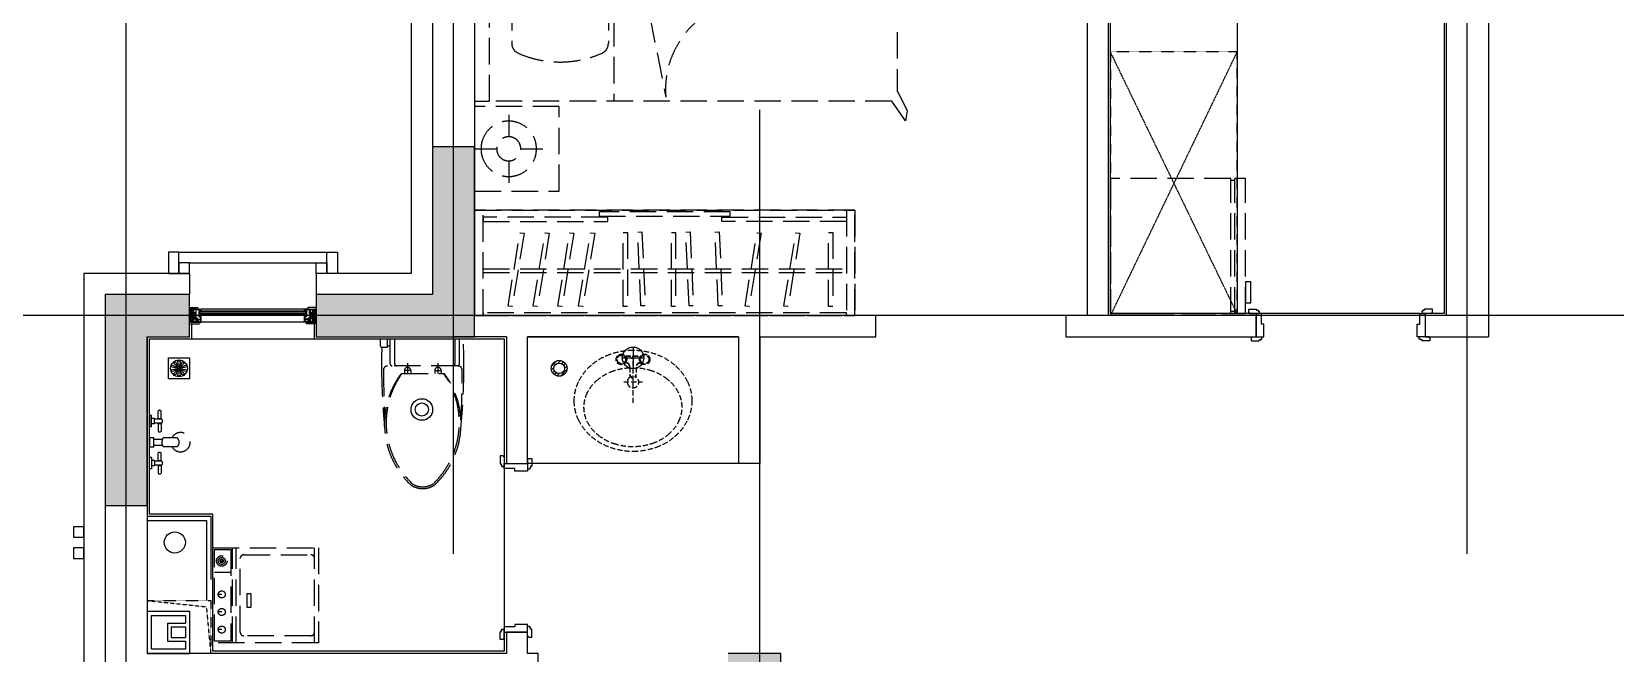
# Model space of a CAD drawing. Header units: millimetres. Extents: x -28014 to 297841, y -81741 to 47579.
# Drawn here: x 225741 to 233240, y -27859 to -24914 of the extents above; entities that cross this region are included whole.
import ezdxf

# ---------------------------------------------------------------- set-up
doc = ezdxf.new("R2010")
doc.units = ezdxf.units.MM
doc.header["$MEASUREMENT"] = 0
for name, pattern in [('00-TK-A0$0$ax-d-a$0$Ax-41-Pr$0$Ax-41-Pr$0$HIDDEN2', [0.1875, 0.125, -0.0625]), ('__DASH', [0.35, 0.25, -0.1]), ('DASH', [0.35, 0.25, -0.1]), ('DOTE', [2.42, 2, -0.2, 0.02, -0.2])]:
    doc.linetypes.add(name, pattern=pattern)
for name, color, linetype in [('0-水', 1, 'Continuous'), ('A-墙体-面层', 6, 'Continuous'), ('A-楼面-下部', 23, 'Continuous'), ('A-楼面-家具', 8, 'Continuous'), ('A-楼面-装饰', 41, 'Continuous'), ('A-注释-填充', 8, 'Continuous'), ('A-给排水-点位', 141, 'Continuous'), ('A-给排水-设备', 132, 'Continuous'), ('A-轴网-轴网', 1, 'DOTE'), ('AR9-剪力墙（柱）填充', 250, 'Continuous'), ('AR9-剪力墙（柱）线', 6, 'Continuous'), ('AR9-墙线', 160, 'Continuous'), ('AR9-建筑幕墙（窗）', 12, 'Continuous'), ('DS-4BS-墙体完成面', 20, 'Continuous'), ('FC-地漏', 144, 'Continuous'), ('FC-平面高差线', 144, 'Continuous'), ('FF-厨卫（地坪隐）', 31, 'Continuous'), ('FF-活动家具', 51, 'Continuous'), ('FF-门套', 20, 'Continuous'), ('P-污水-立管', 50, 'Continuous'), ('SURFACE', 6, 'Continuous'), ('装饰', 152, 'Continuous')]:
    doc.layers.add(name, color=color, linetype=linetype)

# ---------------------------------------------------------------- blocks, each defined once
blk = doc.blocks.new('dfhfj')
at = {"layer": 'A-给排水-点位'}
h = blk.add_hatch(dxfattribs=at)
h.set_pattern_fill('ANSI31', color=8, scale=8, angle=-180)
h.set_pattern_definition([(225, (1565646.974, 637504.717), (8.9802561, -8.9802561), [])])
edge = h.paths.add_edge_path(flags=17)
edge.add_arc((1247419.2, 504550), 25, 0, 360)
edge = h.paths.add_edge_path()
edge.add_arc((1247419.2, 504550), 37.5, 0, 360)
at = {"layer": 'A-给排水-设备'}
for radius in [37.5, 25]:
    blk.add_circle((1247419.2, 504550), radius, dxfattribs=at)
blk = doc.blocks.new('g1')
at = {"linetype": '__DASH', "ltscale": 500}
for p, q in [((40, 500), (0, 500)), ((0, 500), (0, 0)), ((0, 0), (0, 500)), ((0, 500), (1800, 500)), ((1800, 500), (0, 500)), ((0, 500), (0, 0)), ((40, 0), (40, 500)), ((630, 466.7), (40, 466.7)), ((40, 466.7), (40, 445.8)), ((1210, 491.7), (590, 491.7)), ((590, 491.7), (590, 470.8)), ((590, 470.8), (1210, 470.8)), ((630, 445.8), (630, 466.7)), ((1170, 445.8), (1170, 466.7)), ((1170, 466.7), (1760, 466.7)), ((1210, 470.8), (1210, 491.7)), ((1800, 500), (1760, 500)), ((1760, 500), (1760, 0)), ((1760, 466.7), (1760, 445.8)), ((1800, 0), (1800, 500)), ((1800, 500), (1800, 0)), ((1800, 0), (1800, 500)), ((40, 445.8), (630, 445.8)), ((1760, 445.8), (1170, 445.8)), ((0, 0), (40, 0)), ((1800, 0), (0, 0)), ((0, 0), (1800, 0)), ((40, 12.5), (40, 0)), ((1760, 12.5), (40, 12.5)), ((40, 0), (1760, 0)), ((1760, 0), (1760, 12.5)), ((1760, 0), (1800, 0))]:
    blk.add_line(p, q, dxfattribs=at)
at = {"color": 8, "linetype": '__DASH', "ltscale": 500}
for p, q in [((158.1, 45.4), (215, 392.2)), ((234.8, 390), (177.9, 43.2)), ((215, 392.2), (234.8, 390)), ((276.9, 45.4), (333.7, 392.2)), ((353.5, 390), (296.7, 43.2)), ((333.7, 392.2), (353.5, 390)), ((393.4, 45.4), (450.2, 392.2)), ((470, 390), (413.2, 43.2)), ((450.2, 392.2), (470, 390)), ((492, 45.4), (548.8, 392.2)), ((568.6, 390), (511.8, 43.2)), ((548.8, 392.2), (568.6, 390)), ((703.7, 393.8), (723.7, 393.8)), ((703.7, 43.8), (703.7, 393.8)), ((723.7, 393.8), (723.7, 43.8)), ((771.9, 395.7), (791.8, 396.3)), ((787.4, 46), (771.9, 395.7)), ((791.8, 396.3), (807.4, 46.6)), ((931.6, 393.8), (951.6, 393.8)), ((931.6, 43.8), (931.6, 393.8)), ((951.6, 393.8), (951.6, 43.8)), ((999.8, 395.7), (1019.8, 396.3)), ((1015.3, 46), (999.8, 395.7)), ((1019.8, 396.3), (1035.3, 46.6)), ((1137.8, 395.7), (1157.8, 396.3)), ((1153.3, 46), (1137.8, 395.7)), ((1157.8, 396.3), (1173.3, 46.6)), ((1280.2, 45.4), (1337, 392.2)), ((1356.8, 390), (1300, 43.2)), ((1337, 392.2), (1356.8, 390)), ((1463.6, 45.4), (1520.4, 392.2)), ((1540.2, 390), (1483.4, 43.2)), ((1520.4, 392.2), (1540.2, 390)), ((1675.3, 393.8), (1695.3, 393.8)), ((1675.3, 43.8), (1675.3, 393.8)), ((1695.3, 393.8), (1695.3, 43.8)), ((40, 220.8), (1760, 220.8)), ((40, 204.2), (1760, 204.2)), ((177.9, 43.2), (158.1, 45.4)), ((296.7, 43.2), (276.9, 45.4)), ((413.2, 43.2), (393.4, 45.4)), ((511.8, 43.2), (492, 45.4)), ((723.7, 43.8), (703.7, 43.8)), ((807.4, 46.6), (787.4, 46)), ((951.6, 43.8), (931.6, 43.8)), ((1035.3, 46.6), (1015.3, 46)), ((1173.3, 46.6), (1153.3, 46)), ((1300, 43.2), (1280.2, 45.4)), ((1483.4, 43.2), (1463.6, 45.4)), ((1695.3, 43.8), (1675.3, 43.8))]:
    blk.add_line(p, q, dxfattribs=at)
blk = doc.blocks.new('fj4')
at = {"layer": 'AR9-墙线', "ltscale": 10, "extrusion": (0, 0, -1)}
for p, q in [((0, 200), (200, 200)), ((0, 200), (0, 0)), ((200, 200), (200, 0)), ((95, 143.1), (180, 143.1)), ((95, 143.1), (95, 56.9)), ((112.5, 125.6), (180, 125.6)), ((112.5, 125.6), (112.5, 74.4)), ((95, 56.9), (180, 56.9)), ((112.5, 74.4), (180, 74.4)), ((0, 0), (200, 0))]:
    blk.add_line(p, q, dxfattribs=at)
at = {"layer": 'AR9-墙线', "ltscale": 10}
blk.add_line((180, 125.6), (180, 74.4), dxfattribs=at)
at = {"layer": 'AR9-墙线', "linetype": 'DASH', "ltscale": 0.5}
for points in [[(0, 250), (300, 250), (300, 0)], [(0, 250), (279.5, 220.6), (300, 0)]]:
    blk.add_lwpolyline(points, dxfattribs=at)
at = {"layer": 'AR9-墙线', "ltscale": 10}
blk.add_lwpolyline([(180, 56.9), (180, 20), (20, 20), (20, 180), (180, 180), (180, 143.1)], dxfattribs=at)
blk = doc.blocks.new('大便器排水点')
at = {"layer": 'P-污水-立管'}
for radius in [51, 31]:
    blk.add_circle((0, 0), radius, dxfattribs=at)
blk = doc.blocks.new('排水栓')
at = {"layer": 'P-污水-立管'}
for p, q in [((-51, 0), (51, 0)), ((0, 51), (0, -51))]:
    blk.add_line(p, q, dxfattribs=at)
blk.add_circle((0, 0), 51, dxfattribs=at)
blk = doc.blocks.new('$plan$00003682')
at = {"layer": 'FF-厨卫（地坪隐）', "linetype": '__DASH', "ltscale": 100}
for p, q in [((-80, -42.1), (-75, -42.1)), ((-75, -24.6), (-75, -27.1)), ((-75, -24.6), (-72.9, -24.6)), ((-75, -57.1), (-75, -59.6)), ((-75, -59.6), (-72.9, -59.6)), ((-72.7, -24.4), (-69.1, -27.9)), ((-69.1, -56.2), (-72.7, -59.8)), ((-55, -22.1), (-55, -17.1)), ((-55, -67.1), (-55, -62.1)), ((-37.3, -24.4), (-40.9, -27.9)), ((-40.9, -56.2), (-37.3, -59.8)), ((-37.1, -24.6), (37.1, -24.6)), ((-37.1, -59.6), (-35, -59.6)), ((-35, -27.1), (35, -27.1)), ((-35, -42.1), (-30, -42.1)), ((0, -248.6), (0, -23.7)), ((35, -42.1), (30, -42.1)), ((35, -59.6), (37.1, -59.6)), ((37.3, -24.4), (40.9, -27.9)), ((40.9, -56.2), (37.3, -59.8)), ((55, -22.1), (55, -17.1)), ((55, -67.1), (55, -62.1)), ((72.7, -24.4), (69.1, -27.9)), ((69.1, -56.2), (72.7, -59.8)), ((72.9, -24.6), (75, -24.6)), ((72.9, -59.6), (75, -59.6)), ((75, -24.6), (75, -27.1)), ((80, -42.1), (75, -42.1)), ((75, -57.1), (75, -59.6)), ((-44.4, -149.1), (45.2, -149.1)), ((-15, -79.6), (-15, -115.7)), ((15, -79.6), (15, -115.7))]:
    blk.add_line(p, q, dxfattribs=at)
blk.add_lwpolyline([(0, 0, 0.084993), (-109.1, -18.7, 0.091836), (-198, -69.8, 0.103534), (-259.4, -149.2, 0.11365), (-280, -238.5, 0.11365), (-259.4, -327.8, 0.103534), (-198, -407.1, 0.091836), (-109.1, -458.3, 0.084993), (0, -477, 0.084993), (109.1, -458.3, 0.091836), (198, -407.1, 0.103534), (259.4, -327.8, 0.11365), (280, -238.5, 0.113649), (259.4, -149.2, 0.103534), (198, -69.8, 0.091836), (109.1, -18.7, 0.084993)], format="xyb", close=True, dxfattribs=at)
for centre, radius in [((-55, -42.1), 25), ((-55, -42.1), 20), ((0, -34.6), 5), ((55, -42.1), 25), ((55, -42.1), 20)]:
    blk.add_circle(centre, radius, dxfattribs=at)
for centre, radius, start, end in [((-35, -77.1), 20, 0, 90), ((-35, -79.6), 20, 0, 90), ((35, -77.1), 20, 90, 180), ((35, -79.6), 20, 90, 180), ((-43.9, -289.6), 195, 128.60181, 152.57773), ((-17.8, -322.3), 236.9, 108.29815, 128.60182), ((-0.8, -373.7), 291.1, 92.80208, 108.29824), ((0, -149.1), 27.5, 116.34536, 63.65464), ((0, -111.6), 15, 180, 0), ((0, -115.7), 15, 180, 0), ((-0.8, -373.7), 291.1, 71.70181, 86.89436), ((16.2, -322.3), 236.9, 51.39818, 71.70185), ((42.4, -289.6), 195, 27.42227, 51.39819), ((-84.1, -268.7), 149.8, 152.5778, 207.4222), ((82.5, -268.7), 149.8, 332.5778, 27.4222), ((-43.9, -247.9), 195, 207.42227, 231.39819), ((42.4, -247.9), 195, 308.60181, 332.57773), ((-17.8, -215.2), 236.9, 231.39818, 251.70185), ((-0.8, -163.7), 291.1, 251.70181, 288.29819), ((16.2, -215.2), 236.9, 288.29815, 308.60182)]:
    blk.add_arc(centre, radius, start, end, dxfattribs=at)
blk = doc.blocks.new('bingxiang')
at = {"layer": 'FF-活动家具', "linetype": '__DASH', "ltscale": 500}
for p, q in [((70679.6, -68761.1), (70679.5, -69331.1)), ((71319.5, -68761.1), (70679.6, -68761.1)), ((71319.5, -69331.1), (71319.5, -68761.1)), ((70679.5, -69331.1), (71319.5, -69331.1)), ((70679.5, -69351.1), (70679.5, -69401.1)), ((70679.5, -69351.1), (71319.5, -69351.1)), ((70689.5, -69351.1), (70689.5, -69331.1)), ((71309.5, -69351.1), (71309.5, -69331.1)), ((71319.5, -69401.1), (71319.5, -69351.1)), ((70679.5, -69401.1), (71319.5, -69401.1))]:
    blk.add_line(p, q, dxfattribs=at)
blk.add_lwpolyline([(70729.5, -69401.1), (70729.5, -69426.1), (70829.5, -69426.1), (70829.5, -69401.1)], close=True, dxfattribs=at)
blk = doc.blocks.new('matong')
at = {"layer": 'FF-厨卫（地坪隐）', "linetype": '__DASH', "ltscale": 500}
for p, q in [((-195.1, -35.2), (-195.1, 0)), ((-195.1, 0), (195.1, 0)), ((-162.1, -35.2), (-162.1, 0)), ((-149.5, -119.2), (-149.5, 0)), ((-128.5, -119.2), (-128.5, 0)), ((-128.5, -119.2), (-128.5, 0)), ((156.9, -119.2), (156.9, 0)), ((177.9, -119.2), (177.9, 0)), ((-190.4, -39.9), (-166.8, -39.9)), ((-162.1, -32.8), (-149.5, -32.8)), ((168.4, -128.7), (-163.1, -128.7)), ((-67.6, -115), (-67.6, -164.3)), ((76, -115), (76, -164.3)), ((-98.7, -165.9), (-96.3, -165.9)), ((-94.7, -164.3), (103.1, -164.3)), ((-82.8, -150.1), (-82.8, -164.3)), ((-52.5, -150.1), (-82.8, -150.1)), ((-52.5, -150.1), (-52.5, -164.3)), ((60.9, -150.1), (91.1, -150.1)), ((60.9, -150.1), (60.9, -164.3)), ((91.1, -150.1), (91.1, -164.3)), ((107, -165.9), (104.6, -165.9))]:
    blk.add_line(p, q, dxfattribs=at)
for centre, radius, start, end in [((-190.4, -35.2), 4.73, 180.00002, 270.00002), ((2262.2, -120.1), 2453.2, 178.12606, 180.69975), ((-166.8, -35.2), 4.73, 270.00002, 0.00002), ((-1455.3, -119.8), 1654.8, 358.94995, 4.15111), ((-163.1, -147.6), 18.9, 90.00002, 179.11944), ((7303.4, -92.4), 7485.6, 180.42032, 182.24158), ((-140.1, -119.2), 9.45, 180.00002, 270.00002), ((-119.1, -119.2), 9.45, 180.00002, 270.00002), ((-67.6, -150.1), 15.1, 359.99998, 179.99998), ((76, -150.1), 15.1, 0.00002, 180.00002), ((147.5, -119.2), 9.45, 270.00002, 0.00002), ((168.4, -119.2), 9.45, 270.00002, 0.00002), ((171.5, -147.6), 18.9, 0.88059, 90.00002), ((-3196.4, -187.6), 3387.1, 356.65622, 0.68195), ((3295.2, -107), 3486.3, 180.70774, 185.46168), ((220.9, -402.8), 397.8, 143.4492, 226.94825), ((233, -397.2), 402, 144.59383, 226.02331), ((-224.6, -397.2), 402, 313.97671, 35.40619), ((-212.5, -402.8), 397.8, 313.05178, 36.55082), ((-3286.9, -107), 3486.3, 354.53836, 359.29228), ((4.2, -606.5), 102.9, 237.79536, 302.20467), ((4.2, -606.5), 94.5, 237.79536, 302.20467)]:
    blk.add_arc(centre, radius, start, end, dxfattribs=at)
blk = doc.blocks.new('400床头柜')
at = {"layer": 'FF-活动家具', "linetype": '__DASH', "ltscale": 500}
for p, q in [((200, 0), (200, -104.2)), ((38.7, -161.4), (142.9, -161.4)), ((200, -218.4), (200, -322.7)), ((257.1, -161.4), (361.3, -161.4))]:
    blk.add_line(p, q, dxfattribs=at)
blk.add_lwpolyline([(0, -400), (0, 0), (400, 0), (400, -400)], close=True, dxfattribs=at)
for radius in [131.3, 57.1]:
    blk.add_circle((200, -161.3), radius, dxfattribs=at)
blk = doc.blocks.new('小户型1200床')
at = {"layer": 'FF-活动家具', "linetype": '__DASH', "ltscale": 500}
for p, q in [((40, -1974.8), (40, -70)), ((1300, -70), (1300, -1979.7)), ((1026.1, -175.8), (313.9, -175.8)), ((1300, -658.5), (40, -658.5)), ((1300, -658.5), (60, -905.2)), ((1026.1, -633), (313.9, -633)), ((510, -1426.8), (1300, -658.5)), ((524.1, -1279.6), (1300, -658.5)), ((-51.7, -2040.3), (40, -1974.8)), ((90.5, -2000), (-4.6, -2047.6)), ((1242.8, -2000), (85.5, -2000)), ((1337.9, -2047.6), (1242.8, -2000)), ((1293.2, -1974.8), (1384.9, -2040.3)), ((-4.6, -2047.6), (-51.7, -2040.3)), ((1384.9, -2040.3), (1337.9, -2047.6))]:
    blk.add_line(p, q, dxfattribs=at)
blk.add_lwpolyline([(1300, -70), (1300, 0), (40, 0), (40, -70)], close=True, dxfattribs=at)
for centre, radius, start, end in [((718.2, -404.3), 492.1, 156.18399, 203.83989), ((313.9, -225.6), 50, 90, 156.16011), ((1026.1, -225.6), 50, 23.83989, 90), ((621.8, -404.3), 492.1, 336.16011, 23.81601), ((313.9, -583), 50, 203.83989, 270), ((1026.1, -583), 50, 270, 336.16011), ((95.9, -1329.2), 425.5, 346.73897, 94.83851)]:
    blk.add_arc(centre, radius, start, end, dxfattribs=at)
blk = doc.blocks.new('s54deg2541')
at = {"layer": 'A-楼面-家具', "color": 0, "xscale": -1}
blk.add_blockref('400床头柜', (40839, 5184.6), dxfattribs=at)
at = {"layer": 'A-楼面-家具'}
blk.add_blockref('小户型1200床', (40824, 5184.6), dxfattribs=at)
at = {"layer": 'A-楼面-家具', "color": 0}
blk.add_blockref('400床头柜', (42149, 5184.6), dxfattribs=at)
blk = doc.blocks.new('$plan$00003077')
at = {"layer": 'FF-厨卫（地坪隐）', "linetype": '__DASH', "ltscale": 500}
for p, q in [((-191.8, -8.3), (241.8, -8.3)), ((-191.8, -85.1), (-191.8, -8.3)), ((-137.6, -42.5), (-137.6, -25.9)), ((-54.2, -42.5), (-54.2, -25.9)), ((29.2, -42.5), (29.2, -25.9)), ((133.4, -85.1), (133.4, -8.3)), ((241.8, -8.3), (241.8, -85.1)), ((-200.1, -93.4), (250.1, -93.4)), ((-200.1, -110.1), (250.1, -110.1)), ((241.8, -85.1), (-191.8, -85.1)), ((-166.8, -464.7), (-166.8, -146.5)), ((-150.1, -129.9), (200.1, -129.9)), ((216.8, -146.5), (216.8, -464.7)), ((-33.3, -179.9), (-33.3, -163.2)), ((-33.3, -163.2), (33.3, -163.2)), ((33.3, -179.9), (-33.3, -179.9)), ((33.3, -163.2), (33.3, -179.9)), ((-200.1, -481.4), (250.1, -481.4))]:
    blk.add_line(p, q, dxfattribs=at)
blk.add_lwpolyline([(250.1, 0), (250.1, -499.9), (-200.1, -499.9), (-200.1, 0)], close=True, dxfattribs=at)
for centre, radius in [((-137.6, -42.5), 16.7), ((-54.2, -42.5), 16.7), ((29.2, -42.5), 16.7), ((187.6, -42.5), 25), ((187.6, -42.5), 16.7), ((187.6, -42.5), 8.34), ((187.6, -42.5), 5)]:
    blk.add_circle(centre, radius, dxfattribs=at)
for centre, start, end in [((-150.1, -146.5), 90, 180), ((200.1, -146.5), 0, 90), ((-150.1, -464.7), 180, 270), ((200.1, -464.7), 270, 0)]:
    blk.add_arc(centre, 16.7, start, end, dxfattribs=at)
blk = doc.blocks.new('A$C0310769C')
at = {"linetype": '__DASH', "lineweight": -3, "ltscale": 500}
for p, q in [((10, 126.4), (0, 126.4)), ((0, 126.4), (0, 73.6)), ((10, 73.6), (10, 126.4)), ((24.4, 112.8), (10, 112.8)), ((24.4, 87.1), (10, 87.1)), ((24.4, 87.1), (24.4, 112.8)), ((57.6, 109.2), (24.4, 109.2)), ((57.6, 90.7), (24.4, 90.7)), ((41.3, 113), (41.3, 148.1)), ((41.3, 86.9), (41.3, 51.8)), ((54.8, 113), (54.8, 148.1)), ((54.8, 86.9), (54.8, 51.8)), ((10, 73.6), (0, 73.6)), ((21, 14), (61.4, 14)), ((130.4, 21), (65.2, 21)), ((10, -72.7), (0, -72.7)), ((0, -125.5), (0, -72.7)), ((10, -72.7), (10, -125.5)), ((21, -14), (61.4, -14)), ((41.3, -86), (41.3, -50.9)), ((54.8, -86), (54.8, -50.9)), ((130.4, -21), (65.2, -21)), ((10, -125.5), (0, -125.5)), ((24.4, -86.2), (10, -86.2)), ((24.4, -111.9), (10, -111.9)), ((24.4, -86.2), (24.4, -111.9)), ((57.6, -89.8), (24.4, -89.8)), ((57.6, -108.3), (24.4, -108.3)), ((41.3, -112.1), (41.3, -147.2)), ((54.8, -112.1), (54.8, -147.2))]:
    blk.add_line(p, q, dxfattribs=at)
blk.add_lwpolyline([(21, 21), (0, 21), (0, -21), (21, -21)], close=True, dxfattribs=at)
for centre, radius, start, end in [((48, 142.2), 9.01, 41.24858, 138.75142), ((48, 134.5), 22.5, 252.51482, 287.48518), ((48, 65.4), 22.5, 72.51482, 107.48518), ((51.9, 100), 10.8, 301.29658, 58.70342), ((48, 57.7), 9.01, 221.24858, 318.75142), ((95.5, 0), 36.9, 145.25437, 202.28216), ((147.2, 0.4), 45.8, 207.98431, 153.28265), ((115.6, 0), 25.7, 305.16257, 54.83743), ((48, -56.8), 9.01, 41.24858, 138.75142), ((95.5, 0), 36.9, 202.28216, 214.74563), ((48, -64.5), 22.5, 252.51482, 287.48518), ((48, -133.6), 22.5, 72.51482, 107.48518), ((48, -141.3), 9.01, 221.24858, 318.75142), ((51.9, -99.1), 10.8, 301.29658, 58.70342)]:
    blk.add_arc(centre, radius, start, end, dxfattribs=at)
blk = doc.blocks.new('zz7')
at = {"layer": 'AR9-剪力墙（柱）填充'}
for points in [[(-550, -2900), (-550, -3100), (200, -3100), (200, -2200), (0, -2200), (0, -2900)], [(-1150, -3100), (-1150, -2900), (-1550, -2900), (-1550, -3900), (-1350, -3900), (-1350, -3100)], [(1450, -6300), (1650, -6300), (1650, -4600), (1400, -4600), (1400, -4800), (1450, -4800)]]:
    blk.add_hatch(color=256, dxfattribs=at).paths.add_polyline_path(points)
at = {"layer": 'AR9-剪力墙（柱）线'}
for p, q in [((200, -2200), (0, -2200)), ((0, -2200), (0, -2900)), ((200, -3100), (200, -2200)), ((-1150, -2900), (-1550, -2900)), ((-1550, -2900), (-1550, -3900)), ((-1150, -3100), (-1150, -2900)), ((-550, -2900), (-550, -3100)), ((0, -2900), (-550, -2900)), ((-1350, -3900), (-1350, -3100)), ((-1350, -3100), (-1150, -3100)), ((-550, -3100), (200, -3100)), ((-1550, -3900), (-1350, -3900)), ((1650, -4600), (1400, -4600)), ((1650, -6300), (1650, -4600))]:
    blk.add_line(p, q, dxfattribs=at)
blk = doc.blocks.new('地漏')
at = {"color": 0, "lineweight": -3}
blk.add_lwpolyline([(705831.7, -42192.4), (705931.6, -42192.4), (705931.6, -42292.3), (705831.7, -42292.3)], close=True, dxfattribs=at)
for points in [[(705865.5, -42211.9), (705876.9, -42232.9, -0.513659), (705874.2, -42234.9), (705857.6, -42217.6, -0.583908), (705865.5, -42211.9)], [(705897.7, -42211.9, -0.583908), (705905.6, -42217.6), (705889.1, -42234.9, -0.513659), (705886.4, -42232.9), (705897.7, -42211.9)], [(705847.7, -42236.4, -0.583908), (705850.7, -42227.2), (705872.3, -42237.5, -0.513659), (705871.2, -42240.7), (705847.7, -42236.4)], [(705847.7, -42248.2), (705871.2, -42244, -0.513659), (705872.3, -42247.1), (705850.7, -42257.5, -0.583908), (705847.7, -42248.2)], [(705865.5, -42272.8, -0.583908), (705857.6, -42267.1), (705874.2, -42249.8, -0.513659), (705876.9, -42251.7), (705865.5, -42272.8)], [(705897.7, -42272.8), (705886.4, -42251.7, -0.513659), (705889.1, -42249.8), (705905.6, -42267.1, -0.583908), (705897.7, -42272.8)], [(705912.6, -42227.2, -0.583908), (705915.6, -42236.4), (705892.1, -42240.7, -0.513659), (705891, -42237.5), (705912.6, -42227.2)], [(705912.6, -42257.5), (705891, -42247.1, -0.513659), (705892.1, -42244), (705915.6, -42248.2, -0.583908), (705912.6, -42257.5)]]:
    blk.add_lwpolyline(points, format="xyb", dxfattribs=at)
for points in [[(705876.8, -42208.2, -0.583908), (705886.5, -42208.2), (705883.3, -42231.9, -0.513659), (705880, -42231.9)], [(705876.8, -42276.4), (705880, -42252.7, -0.513659), (705883.3, -42252.7), (705886.5, -42276.4, -0.583908)]]:
    blk.add_lwpolyline(points, format="xyb", close=True, dxfattribs=at)
for radius in [40, 5.99]:
    blk.add_circle((705881.6, -42242.3), radius, dxfattribs=at)
at = {"color": 0}
for p in [(705881.6, -42242.3, 1.2), (705881.6, -42242.3)]:
    blk.add_point(p, dxfattribs=at)
blk = doc.blocks.new('*U27')
blk.add_blockref('地漏', (1263.1, -321.9))
blk = doc.blocks.new('FADSASDFADSFFASD')
for p, q in [((772946.1, 351903.4), (772941.1, 351903.4)), ((772941.1, 351903.4), (772941.1, 351856.4)), ((772952.1, 351856.4), (772941.1, 351856.4)), ((772946.1, 351906.4), (772961.1, 351906.4)), ((772946.1, 351906.4), (772946.1, 351903.4)), ((772956.1, 351861.4), (772952.1, 351861.4)), ((772952.1, 351861.4), (772952.1, 351856.4)), ((772961.1, 351869.4), (772956.1, 351869.4)), ((772956.1, 351869.4), (772956.1, 351861.4)), ((772961.1, 351906.4), (772961.1, 351869.4))]:
    blk.add_line(p, q)
blk.add_arc((772959.1, 351899.4), 2, 0, 0)
blk = doc.blocks.new('*U248')
blk.add_lwpolyline([(130, 70), (130, 45), (20, 45), (20, 82), (80, 82), (80, 70), (130, 70)])
at = {"rotation": 180}
blk.add_blockref('FADSASDFADSFFASD', (772961.1, 351928.4), dxfattribs=at)
at = {"xscale": -1, "rotation": 180}
blk.add_blockref('FADSASDFADSFFASD', (-772811.1, 351916.4), dxfattribs=at)
blk = doc.blocks.new('*U249')
at = {"layer": 'AR9-建筑幕墙（窗）'}
h = blk.add_hatch(dxfattribs=at)
h.set_pattern_fill('HONEY', color=250, scale=2.333308)
h.set_pattern_definition([(2e-09, (-50793.7736, 158863.649), (5.55618969, 3.20786685), [3.70412646, -7.40825292]), (120, (-50793.7736, 158863.649), (-5.55618903, 3.207867997), [3.70412646, -7.40825292]), (60, (-50793.7736, 158863.649), (6.64e-07, 6.415734844), [-7.40825292, 3.70412646])])
h.paths.add_polyline_path([(-28.1, 330.1), (33.1, 330.1), (33.1, 345.7), (-28.1, 345.7)])
h = blk.add_hatch(dxfattribs=at)
h.set_pattern_fill('HONEY', color=250, scale=2.333308)
h.set_pattern_definition([(2e-09, (-50793.7736, 158609.3308), (5.55618969, 3.20786685), [3.70412646, -7.40825292]), (120, (-50793.7736, 158609.3308), (-5.55618903, 3.207867997), [3.70412646, -7.40825292]), (60, (-50793.7736, 158609.3308), (6.64e-07, 6.415734844), [-7.40825292, 3.70412646])])
h.paths.add_polyline_path([(-28.1, -238.8), (33.1, -238.8), (33.1, -254.3), (-28.1, -254.3)])
for p, q in [((-35.8, 345.7), (-35.8, 306.8)), ((40.8, 345.7), (-35.8, 345.7)), ((-28.1, 330.1), (-28.1, 345.7)), ((-28.1, 330.1), (-28.1, 345.7)), ((-28.1, 325.4), (-28.1, 345.7)), ((-28.1, 313.8), (-28.1, 330.1)), ((-28.1, 313.8), (-28.1, 300.6)), ((-28.1, 300.6), (-28.1, 290.5)), ((33.1, 301.2), (33.1, 345.7)), ((33.1, 301.2), (33.1, 345.7)), ((33.1, 296.5), (33.1, 345.7)), ((33.1, 337.9), (33.1, 290.5)), ((40.8, 345.7), (40.8, 298.9)), ((-28.1, -199.1), (-28.1, 290.5)), ((-21.8, 290.5), (-28.1, 290.5)), ((-21.8, 290.5), (-17.9, 290.5)), ((-17.9, -199.1), (-17.9, 290.5)), ((-1.6, -199.1), (-1.6, 290.5)), ((2.3, 290.5), (-1.6, 290.5)), ((33.1, 290.5), (2.3, 290.5)), ((33.1, -199.1), (33.1, 290.5)), ((-35.8, -254.3), (-35.8, -215.4)), ((-21.8, -199.1), (-28.1, -199.1)), ((-28.1, -209.2), (-28.1, -199.1)), ((-28.1, -222.4), (-28.1, -209.2)), ((-28.1, -222.4), (-28.1, -238.8)), ((-21.8, -199.1), (-17.9, -199.1)), ((2.3, -199.1), (-1.6, -199.1)), ((33.1, -199.1), (2.3, -199.1)), ((33.1, -246.5), (33.1, -199.1)), ((33.1, -205.1), (33.1, -254.3)), ((33.1, -209.9), (33.1, -254.3)), ((33.1, -209.9), (33.1, -254.3)), ((40.8, -254.3), (40.8, -207.5)), ((40.8, -254.3), (-35.8, -254.3)), ((-28.1, -234), (-28.1, -254.3)), ((-28.1, -238.8), (-28.1, -254.3)), ((-28.1, -238.8), (-28.1, -254.3))]:
    blk.add_line(p, q, dxfattribs=at)
at = {"layer": 'AR9-建筑幕墙（窗）', "color": 8}
for p, q in [((-28.1, 330.1), (-12.5, 330.1)), ((-25.7, 316.1), (-25.7, 327.8)), ((-25.7, 327.8), (-12.5, 327.8)), ((-25.7, 316.1), (-12.5, 316.1)), ((-25.7, 313.8), (-25.7, 300.6)), ((-3.9, 313.8), (-25.7, 313.8)), ((-25.7, 300.6), (-21.8, 300.6)), ((-21.8, 300.6), (-21.8, 298.2)), ((-21.8, 300.6), (-17.9, 300.6)), ((-17.9, 300.6), (-17.9, 290.5)), ((-13.3, 300.6), (-17.9, 300.6)), ((-13.3, -209.2), (-13.3, 300.6)), ((-6.3, 300.6), (-13.3, 300.6)), ((-6.3, 295.9), (-13.3, 300.6)), ((-6.3, 300.6), (-13.3, 295.9)), ((-12.5, 330.1), (-12.5, 337.9)), ((-12.5, 337.9), (-5.5, 337.9)), ((-12.5, 327.8), (-12.5, 316.1)), ((-10.2, 330.1), (-10.2, 335.6)), ((-5.5, 335.6), (-10.2, 335.6)), ((-10.2, 330.1), (30.7, 330.1)), ((-10.2, 327.8), (-6.3, 327.8)), ((-10.2, 327.8), (-10.2, 316.1)), ((-10.2, 316.1), (-6.3, 316.1)), ((-6.3, 327.8), (-6.3, 327)), ((-6.3, 327), (-3.9, 327)), ((-6.3, 316.1), (-6.3, 316.9)), ((-6.3, 316.9), (-3.9, 316.9)), ((-6.3, -209.2), (-6.3, 300.6)), ((-1.6, 300.6), (-6.3, 300.6)), ((-5.5, 337.9), (-5.5, 335.6)), ((-3.9, 327), (-3.9, 330.1)), ((-3.9, 316.9), (-3.9, 313.8)), ((-1.6, 300.6), (-1.6, 290.5)), ((2.3, 300.6), (-1.6, 300.6)), ((1.1, 324.7), (1.1, 319.2)), ((8.5, 300.6), (2.3, 300.6)), ((2.3, 300.6), (2.3, 298.2)), ((3.4, 324.7), (3.4, 319.2)), ((8.5, 327), (8.5, 330.1)), ((10.8, 327), (8.5, 327)), ((10.8, 316.9), (8.5, 316.9)), ((8.5, 316.9), (8.5, 313.8)), ((8.5, 313.8), (10.8, 313.8)), ((8.5, 300.6), (8.5, 292.8)), ((10.8, 327.8), (14.7, 327.8)), ((10.8, 327.8), (10.8, 327)), ((10.8, 316.1), (10.8, 316.9)), ((10.8, 316.1), (14.7, 316.1)), ((10.8, 313.8), (14.7, 313.8)), ((14.7, 327.8), (14.7, 316.1)), ((14.7, 313.8), (14.7, 307.6)), ((19.4, 307.6), (14.7, 307.6)), ((17.1, 327.8), (30.7, 327.8)), ((17.1, 327.8), (17.1, 316.1)), ((17.1, 316.1), (30.7, 316.1)), ((17.1, 313.8), (30.7, 313.8)), ((17.1, 309.9), (17.1, 313.8)), ((17.1, 313.8), (17.1, 309.9)), ((19.4, 309.9), (17.1, 309.9)), ((19.4, 309.9), (17.1, 309.9)), ((19.4, 309.9), (19.4, 307.6)), ((19.4, 309.9), (19.4, 292.8)), ((21.7, 313.8), (21.7, 292.8)), ((33.1, 337.9), (26.1, 337.9)), ((26.1, 337.9), (26.1, 335.6)), ((26.1, 335.6), (30.7, 335.6)), ((26.1, 313.8), (26.1, 305.2)), ((26.1, 305.2), (30.7, 305.2)), ((28.4, 309.9), (30.7, 309.9)), ((28.4, 309.9), (28.4, 307.6)), ((28.4, 307.6), (33.1, 307.6)), ((30.7, 335.6), (30.7, 330.1)), ((30.7, 327.8), (30.7, 316.1)), ((30.7, 313.8), (30.7, 309.9)), ((30.7, 305.2), (30.7, 292.8)), ((-25.7, 298.2), (-25.7, 292.8)), ((-25.7, 298.2), (-21.8, 298.2)), ((-21.8, 292.8), (-25.7, 292.8)), ((-25.7, 292.8), (-21.8, 292.8)), ((-21.8, 292.8), (-21.8, 290.5)), ((-6.3, 295.9), (-13.3, 295.9)), ((6.2, 298.2), (2.3, 298.2)), ((6.2, 292.8), (2.3, 292.8)), ((2.3, 292.8), (2.3, 290.5)), ((6.2, 298.2), (6.2, 292.8)), ((19.4, 292.8), (8.5, 292.8)), ((30.7, 292.8), (21.7, 292.8)), ((-21.8, -201.4), (-25.7, -201.4)), ((-25.7, -201.4), (-21.8, -201.4)), ((-25.7, -206.9), (-25.7, -201.4)), ((-25.7, -206.9), (-21.8, -206.9)), ((-25.7, -222.4), (-25.7, -209.2)), ((-25.7, -209.2), (-21.8, -209.2)), ((-3.9, -222.4), (-25.7, -222.4)), ((-25.7, -224.8), (-25.7, -236.4)), ((-25.7, -224.8), (-12.5, -224.8)), ((-21.8, -201.4), (-21.8, -199.1)), ((-21.8, -209.2), (-21.8, -206.9)), ((-21.8, -209.2), (-17.9, -209.2)), ((-17.9, -209.2), (-17.9, -199.1)), ((-13.3, -209.2), (-17.9, -209.2)), ((-6.3, -204.5), (-13.3, -204.5)), ((-6.3, -204.5), (-13.3, -209.2)), ((-6.3, -209.2), (-13.3, -204.5)), ((-6.3, -209.2), (-13.3, -209.2)), ((-12.5, -236.4), (-12.5, -224.8)), ((-10.2, -224.8), (-6.3, -224.8)), ((-10.2, -236.4), (-10.2, -224.8)), ((-1.6, -209.2), (-6.3, -209.2)), ((-6.3, -224.8), (-6.3, -225.5)), ((-3.9, -225.5), (-3.9, -222.4)), ((-1.6, -209.2), (-1.6, -199.1)), ((2.3, -209.2), (-1.6, -209.2)), ((2.3, -201.4), (2.3, -199.1)), ((6.2, -201.4), (2.3, -201.4)), ((6.2, -206.9), (2.3, -206.9)), ((2.3, -209.2), (2.3, -206.9)), ((8.5, -209.2), (2.3, -209.2)), ((6.2, -206.9), (6.2, -201.4)), ((19.4, -201.4), (8.5, -201.4)), ((8.5, -209.2), (8.5, -201.4)), ((8.5, -225.5), (8.5, -222.4)), ((8.5, -222.4), (10.8, -222.4)), ((10.8, -222.4), (14.7, -222.4)), ((10.8, -224.8), (14.7, -224.8)), ((10.8, -224.8), (10.8, -225.5)), ((14.7, -222.4), (14.7, -216.2)), ((19.4, -216.2), (14.7, -216.2)), ((14.7, -236.4), (14.7, -224.8)), ((19.4, -218.5), (17.1, -218.5)), ((17.1, -218.5), (17.1, -222.4)), ((17.1, -222.4), (17.1, -218.5)), ((19.4, -218.5), (17.1, -218.5)), ((17.1, -222.4), (30.7, -222.4)), ((17.1, -224.8), (30.7, -224.8)), ((17.1, -236.4), (17.1, -224.8)), ((19.4, -218.5), (19.4, -201.4)), ((19.4, -218.5), (19.4, -216.2)), ((30.7, -201.4), (21.7, -201.4)), ((21.7, -222.4), (21.7, -201.4)), ((26.1, -213.9), (30.7, -213.9)), ((26.1, -222.4), (26.1, -213.9)), ((28.4, -216.2), (33.1, -216.2)), ((28.4, -218.5), (28.4, -216.2)), ((28.4, -218.5), (30.7, -218.5)), ((30.7, -213.9), (30.7, -201.4)), ((30.7, -222.4), (30.7, -218.5)), ((30.7, -236.4), (30.7, -224.8)), ((-28.1, -238.8), (-12.5, -238.8)), ((-25.7, -236.4), (-12.5, -236.4)), ((-12.5, -238.8), (-12.5, -246.5)), ((-12.5, -246.5), (-5.5, -246.5)), ((-10.2, -236.4), (-6.3, -236.4)), ((-10.2, -238.8), (-10.2, -244.2)), ((-10.2, -238.8), (30.7, -238.8)), ((-5.5, -244.2), (-10.2, -244.2)), ((-6.3, -225.5), (-3.9, -225.5)), ((-6.3, -236.4), (-6.3, -235.7)), ((-6.3, -235.7), (-3.9, -235.7)), ((-5.5, -246.5), (-5.5, -244.2)), ((-3.9, -235.7), (-3.9, -238.8)), ((1.1, -233.3), (1.1, -227.9)), ((3.4, -233.3), (3.4, -227.9)), ((10.8, -225.5), (8.5, -225.5)), ((10.8, -235.7), (8.5, -235.7)), ((8.5, -235.7), (8.5, -238.8)), ((10.8, -236.4), (10.8, -235.7)), ((10.8, -236.4), (14.7, -236.4)), ((17.1, -236.4), (30.7, -236.4)), ((26.1, -246.5), (26.1, -244.2)), ((26.1, -244.2), (30.7, -244.2)), ((33.1, -246.5), (26.1, -246.5)), ((30.7, -244.2), (30.7, -238.8))]:
    blk.add_line(p, q, dxfattribs=at)
for points in [[(1.1, 324.7), (-7.8, 324.7), (-7.8, 319.2), (1.1, 319.2)], [(10.8, 327), (-6.3, 327)], [(-6.3, 316.9), (10.8, 316.9)], [(3.4, 319.2), (12.4, 319.2), (12.4, 324.7), (3.4, 324.7)], [(14.7, 316.9), (14.7, 316.9), (14.7, 327)], [(1.1, -233.3), (-7.8, -233.3), (-7.8, -227.9), (1.1, -227.9)], [(-6.3, -225.5), (10.8, -225.5)], [(10.8, -235.7), (-6.3, -235.7)], [(3.4, -227.9), (12.4, -227.9), (12.4, -233.3), (3.4, -233.3)], [(14.7, -225.5), (14.7, -225.5), (14.7, -235.7)]]:
    blk.add_lwpolyline(points, dxfattribs=at)
at = {"layer": 'AR9-建筑幕墙（窗）'}
for centre, start, end in [((-26.2, 319), 231.81602, 263.25759), ((31.2, 311.1), 276.74241, 308.18398), ((-26.2, -227.6), 96.74241, 128.18398), ((31.2, -219.7), 51.81602, 83.25759)]:
    blk.add_arc(centre, 15.5, start, end, dxfattribs=at)
blk = doc.blocks.new('dfgfthy')
at = {"layer": 'A-轴网-轴网'}
for p, q in [((10091.9, -4229.9), (10091.9, 20677)), ((11641.9, 7751.7), (11641.9, 20677)), ((16441.9, 7751.7), (16441.9, 20677)), ((13091.9, -4229.9), (13091.9, 9855.1)), ((30632.5, 8880.6), (6009.1, 8880.6))]:
    blk.add_line(p, q, dxfattribs=at)

msp = doc.modelspace()

# ---------------------------------------------------------------- linework, layer by layer
at = {"layer": 'A-墙体-面层', "color": 6}
msp.add_lwpolyline([(226089.033, -26059.028), (225989.033, -26059.028), (225989.033, -32509.028), (226089.033, -32509.028)], dxfattribs=at)
at = {"layer": 'A-楼面-下部', "ltscale": 0.01}
msp.add_lwpolyline([(226439.033, -25959.028), (227139.033, -25959.028)], dxfattribs=at)
at = {"layer": 'A-楼面-装饰', "ltscale": 0.01}
msp.add_lwpolyline([(226489.033, -26009.028), (227089.033, -26009.028)], dxfattribs=at)
at = {"layer": 'A-注释-填充', "linetype": '00-TK-A0$0$ax-d-a$0$Ax-41-Pr$0$Ax-41-Pr$0$HIDDEN2'}
msp.add_lwpolyline([(231449.02, -25009.028), (230849.02, -25009.028), (230849.02, -26249.102), (231449.02, -26249.102)], close=True, dxfattribs=at)
for points in [[(231449.02, -26249.102), (230849.02, -25009.028)], [(231449.02, -25009.028), (230849.02, -26259.028)]]:
    msp.add_lwpolyline(points, dxfattribs=at)
at = {"layer": 'A-给排水-设备'}
msp.add_circle((226419.034, -27333.736), 50, dxfattribs=at)
at = {"layer": 'AR9-墙线'}
for p, q in [((227639.033, -23259.028), (227639.033, -26159.028)), ((227839.033, -23459.028), (227839.033, -26259.028)), ((230739.033, -23459.028), (230739.033, -26259.028)), ((230839.033, -23459.028), (230839.033, -26259.028)), ((232439.033, -24009.028), (232439.033, -26259.028)), ((232639.033, -24109.028), (232639.033, -26359.028)), ((226089.033, -26159.028), (226089.033, -27959.028)), ((226489.033, -26159.028), (226089.033, -26159.028)), ((226489.033, -26359.028), (226489.033, -26159.028)), ((227639.033, -26159.028), (227089.033, -26159.028)), ((227089.033, -26159.028), (227089.033, -26359.028)), ((227989.033, -26259.028), (227839.033, -26259.028)), ((229189.033, -26259.028), (227989.033, -26259.028)), ((229739.033, -26259.028), (229189.033, -26259.028)), ((229739.033, -26359.028), (229739.033, -26259.028)), ((230739.033, -26259.028), (230639.033, -26259.028)), ((230639.033, -26259.028), (230639.033, -26359.028)), ((231539.033, -26259.028), (230839.033, -26259.028)), ((231539.033, -26359.028), (231539.033, -26259.028)), ((232439.033, -26259.028), (232339.033, -26259.028)), ((232339.033, -26259.028), (232339.033, -26359.028)), ((226289.033, -26359.028), (226289.033, -27859.028)), ((226289.033, -26359.028), (226489.033, -26359.028)), ((227089.033, -26359.028), (227739.033, -26359.028)), ((227989.033, -26359.028), (227739.033, -26359.028)), ((227989.033, -26359.028), (227989.033, -26959.028)), ((228089.033, -26959.028), (228089.033, -26359.028)), ((229089.033, -26359.028), (228089.033, -26359.028)), ((229089.033, -26359.028), (229089.033, -26959.028)), ((229189.033, -26359.028), (229189.033, -26959.028)), ((229189.033, -26359.028), (229739.033, -26359.028)), ((230639.033, -26359.028), (230739.033, -26359.028)), ((230739.033, -26359.028), (231539.033, -26359.028)), ((232339.033, -26359.028), (232639.033, -26359.028)), ((227989.033, -26959.028), (228089.033, -26959.028)), ((229189.033, -26959.028), (229089.033, -26959.028)), ((228089.033, -27759.028), (227989.033, -27759.028)), ((227989.033, -27759.028), (227989.033, -27859.028)), ((228089.033, -27859.028), (228089.033, -27759.028)), ((227989.033, -27859.028), (226289.033, -27859.028)), ((228139.033, -27859.028), (228089.033, -27859.028)), ((228139.033, -28059.028), (228139.033, -27859.028))]:
    msp.add_line(p, q, dxfattribs=at)
for points in [[(226289.033, -27209.028), (226589.034, -27209.028), (226589.034, -27509.028)], [(226289.033, -27229.028), (226569.034, -27229.028), (226569.034, -27609.028)]]:
    msp.add_lwpolyline(points, dxfattribs=at)
at = {"layer": 'DS-4BS-墙体完成面'}
msp.add_line((226499.033, -26369.028), (227079.033, -26369.028), dxfattribs=at)
for points in [[(231539.033, -26249.028), (230849.019, -26249.028), (230849.033, -23819.028), (231149.034, -23819.028), (231149.034, -23719.027), (231369.034, -23719.027), (231369.034, -23469.028), (231449.034, -23469.028), (231449.034, -23401.878)], [(232129.034, -23401.878), (232129.034, -23469.028), (232429.033, -23469.028), (232429.033, -26249.028), (232371.033, -26249.028)], [(227979.033, -27759.028), (227979.033, -27849.028), (226599.034, -27849.028), (226599.034, -27199.028), (226299.033, -27199.028), (226299.033, -26369.028), (226499.033, -26369.028), (226499.033, -26298.579)], [(227079.033, -26297.361), (227079.033, -26369.028), (227979.033, -26369.028), (227979.033, -26959.028)]]:
    msp.add_lwpolyline(points, dxfattribs=at)
at = {"layer": 'FC-平面高差线', "color": 144}
for p, q in [((232314.033, -26249.028), (231564.033, -26249.028)), ((227979.033, -26959.028), (227979.033, -27734.028))]:
    msp.add_line(p, q, dxfattribs=at)
at = {"layer": 'FF-厨卫（地坪隐）'}
msp.add_lwpolyline([(232429.033, -24059.028), (231449.02, -24059.028), (231449.02, -26249.102)], dxfattribs=at)
msp.add_lwpolyline([(228089.033, -26959.028), (228089.033, -26359.028), (229089.033, -26359.028), (229089.033, -26959.028)], close=True, dxfattribs=at)
at = {"layer": 'SURFACE'}
for p, q in [((227539.033, -23159.028), (227539.033, -26059.028)), ((226489.033, -26059.028), (226089.033, -26059.028)), ((226489.033, -26059.028), (226489.033, -26159.028)), ((227089.033, -26059.028), (227089.033, -26159.028)), ((227539.033, -26059.028), (227089.033, -26059.028))]:
    msp.add_line(p, q, dxfattribs=at)
at = {"layer": '装饰'}
for points in [[(226389.033, -25959.028), (226389.033, -26059.028), (226439.033, -26059.028), (226439.033, -25959.028)], [(226439.033, -26059.028), (226489.033, -26059.028), (226489.033, -26009.028), (226439.033, -26009.028)], [(227139.033, -26059.028), (227089.033, -26059.028), (227089.033, -26009.028), (227139.033, -26009.028)], [(227189.033, -25959.028), (227189.033, -26059.028), (227139.033, -26059.028), (227139.033, -25959.028)], [(225939.033, -27309.028), (225989.033, -27309.028), (225989.033, -27259.028), (225939.033, -27259.028)], [(225939.033, -27409.028), (225989.033, -27409.028), (225989.033, -27359.028), (225939.033, -27359.028)]]:
    msp.add_lwpolyline(points, close=True, dxfattribs=at)

# ---------------------------------------------------------------- block references
for name, p in [('dfgfthy', (216097.097, -35139.657)), ('zz7', (227639.033, -23259.028))]:
    msp.add_blockref(name, p)
at = {"layer": '0-水', "rotation": 180}
msp.add_blockref('dfhfj', (1475658.225, 478040.972), dxfattribs=at)
at = {"layer": 'A-楼面-家具', "rotation": 90}
msp.add_blockref('s54deg2541', (233023.632, -66107.982), dxfattribs=at)
at = {"layer": 'AR9-建筑幕墙（窗）', "xscale": -1, "rotation": 90}
msp.add_blockref('*U249', (226834.715, -26256.528), dxfattribs=at)
at = {"layer": 'FC-地漏'}
msp.add_blockref('*U27', (-480705.747, 16055.189), dxfattribs=at)
at = {"layer": 'FF-厨卫（地坪隐）'}
for name, p in [('matong', (227589.033, -26369.028)), ('$plan$00003682', (228589.033, -26424.44)), ('A$C0310769C', (226299.033, -26859.028))]:
    msp.add_blockref(name, p, dxfattribs=at)
at = {"layer": 'FF-厨卫（地坪隐）', "rotation": 90}
msp.add_blockref('$plan$00003077', (226599.034, -27608.903), dxfattribs=at)
at = {"layer": 'FF-活动家具', "rotation": 90}
msp.add_blockref('bingxiang', (162087.884, -96928.628), dxfattribs=at)
at = {"layer": 'FF-活动家具'}
for name, p in [('g1', (227839.033, -26259.028)), ('fj4', (226289.033, -27859.028))]:
    msp.add_blockref(name, p, dxfattribs=at)
at = {"layer": 'FF-门套', "xscale": -1, "rotation": 270}
msp.add_blockref('*U248', (231494.033, -26379.028), dxfattribs=at)
at = {"layer": 'FF-门套'}
for p, rotation in [((232384.033, -26379.028), 90.00000000000001), ((228109.033, -26914.028), 180)]:
    msp.add_blockref('*U248', p, dxfattribs=dict(at, rotation=rotation))
at = {"layer": 'FF-门套', "xscale": -1}
msp.add_blockref('*U248', (228109.033, -27804.028), dxfattribs=at)
at = {"layer": 'P-污水-立管'}
for name, p in [('排水栓', (228589.033, -26459.028)), ('大便器排水点', (227589.033, -26704.028))]:
    msp.add_blockref(name, p, dxfattribs=at)

doc.saveas('drawing.dxf')
